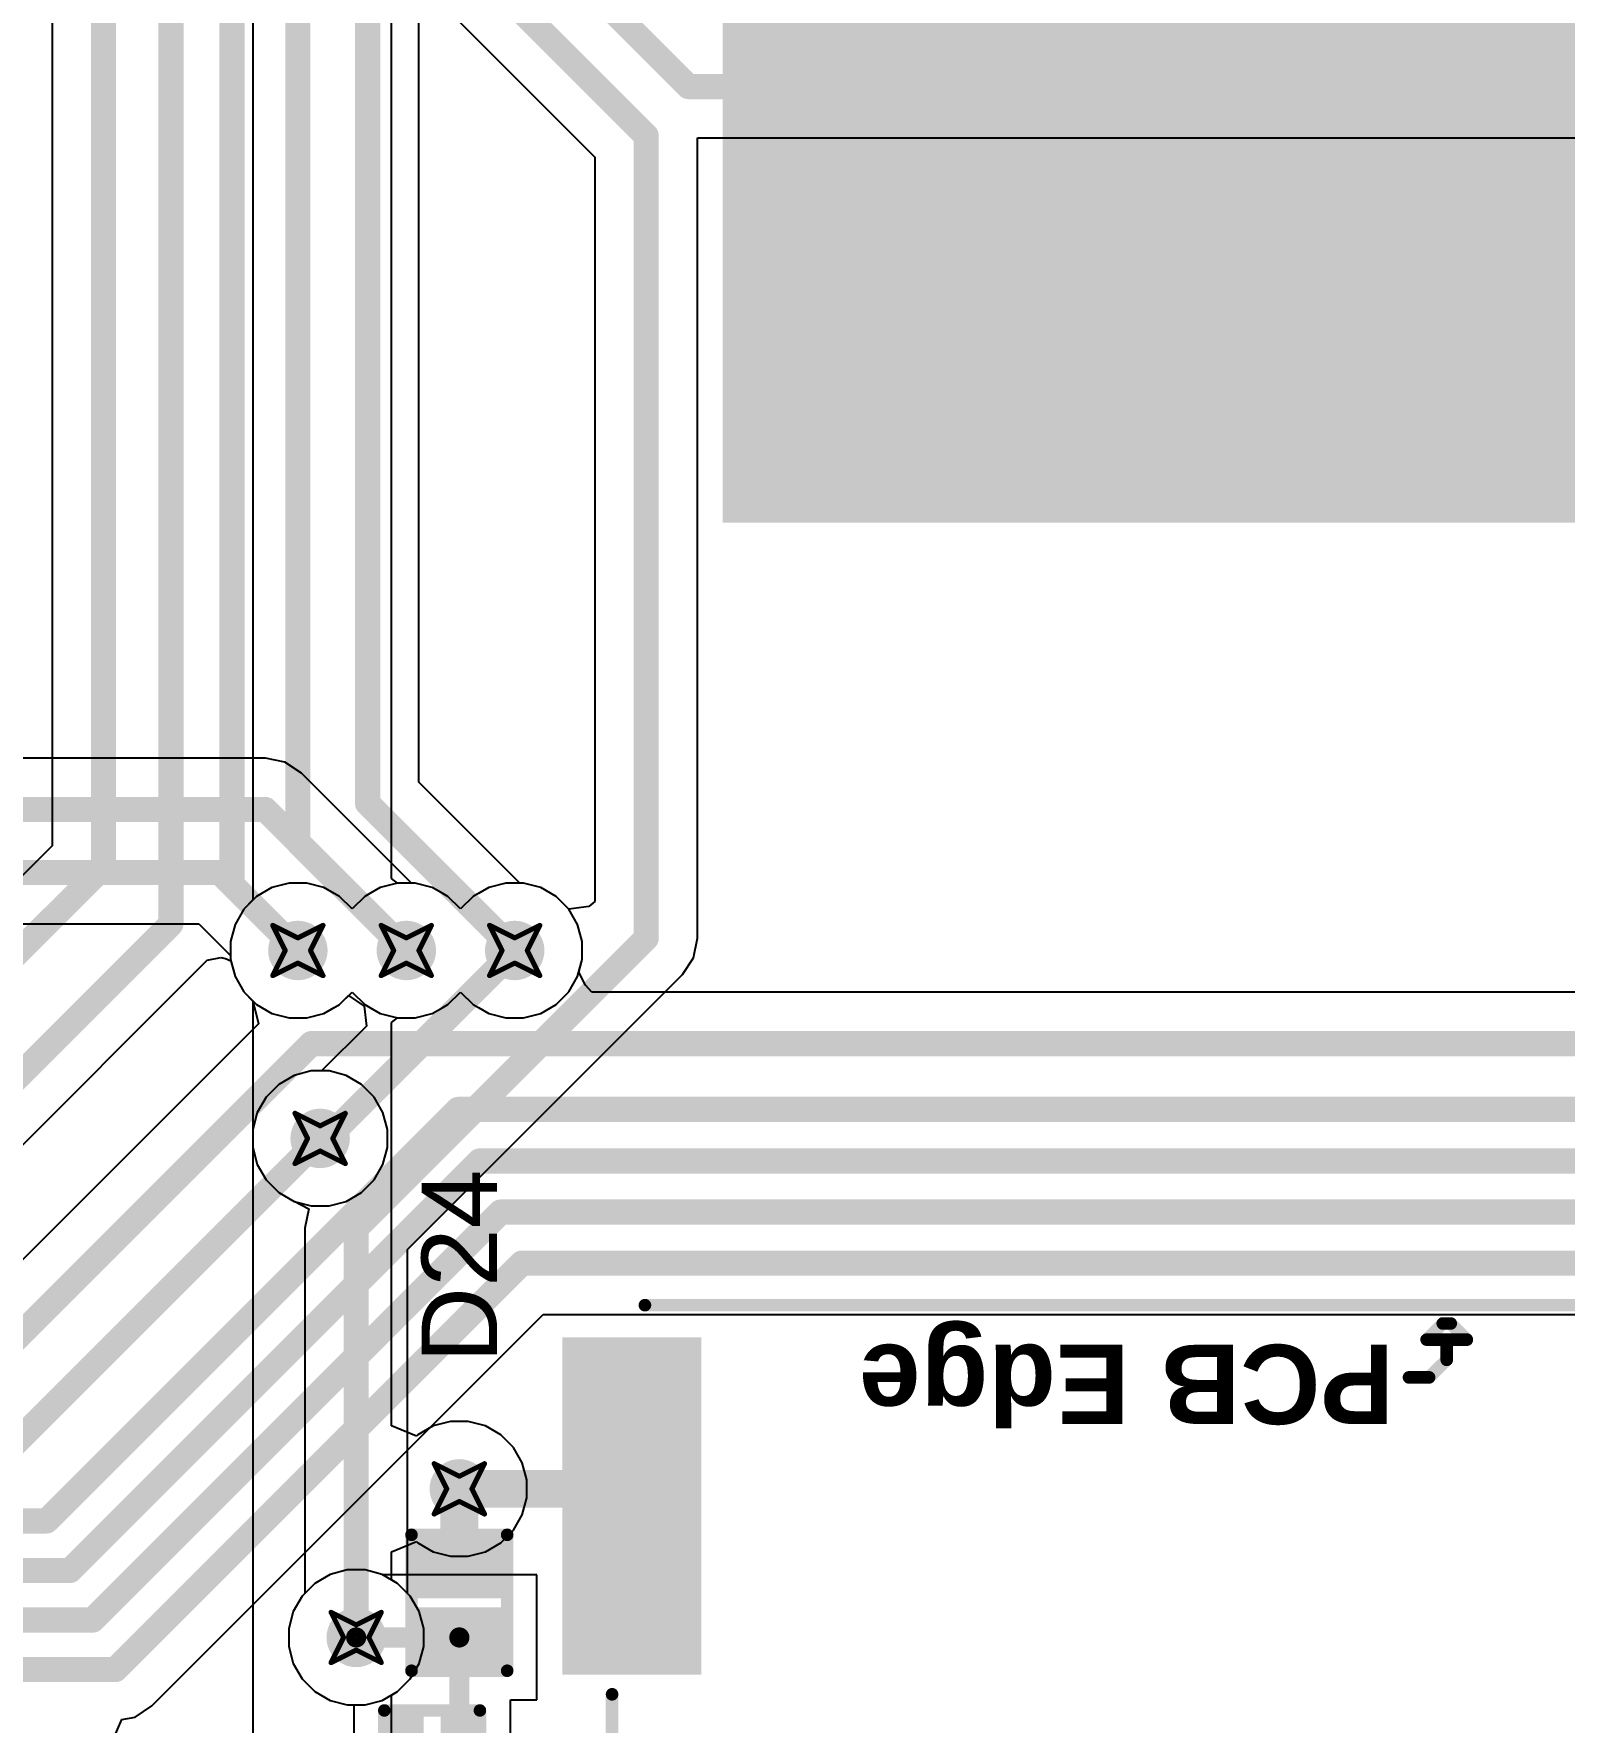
# Model space of a CAD drawing. Header units: inches. Extents: x -36 to 349, y -11 to 240.
# Drawn here: x 122.46 to 137.91, y 64.35 to 81.39 of the extents above; entities that cross this region are included whole.
import ezdxf

# ---------------------------------------------------------------- set-up
doc = ezdxf.new("R2010")
doc.units = ezdxf.units.IN
for name, color, linetype in [('Bottom Layer', 5, 'Continuous'), ('Drill Drawing', 1, 'Continuous'), ('Layer 1', 16, 'Continuous'), ('Layer 2', 76, 'Continuous'), ('Mechanical 13', 56, 'Continuous'), ('Top Layer', 1, 'Continuous'), ('Top Overlay', 2, 'Continuous'), ('Top Paste', 8, 'Continuous'), ('Top Solder', 216, 'Continuous'), ('Via Holes', 16, 'Continuous')]:
    doc.layers.add(name, color=color, linetype=linetype)
doc.styles.add('Arial', font='', dxfattribs={"height": 0.2})
doc.styles.add('Arial_Bold', font='', dxfattribs={"height": 0.2})
doc.styles.get('Arial').set_extended_font_data('Arial')
doc.styles.get('Arial_Bold').set_extended_font_data('Arial', bold=True)

# ---------------------------------------------------------------- blocks, each defined once
blk = doc.blocks.new('SOD_882_B__D___________52')
at = {"layer": 'Top Layer'}
for points in [[(-0.1, -0.4), (-0.6, -0.4), (-0.6, 0.4), (-0.1, 0.4)], [(0.6, -0.4), (0.1, -0.4), (0.1, 0.4), (0.6, 0.4)]]:
    blk.add_hatch(color=1, dxfattribs=at).paths.add_polyline_path(points)
at = {"layer": 'Top Paste'}
for points in [[(-0.1, -0.4), (-0.6, -0.4), (-0.6, 0.4), (-0.1, 0.4)], [(0.6, -0.4), (0.1, -0.4), (0.1, 0.4), (0.6, 0.4)]]:
    blk.add_hatch(color=8, dxfattribs=at).paths.add_polyline_path(points)
at = {"layer": 'Top Solder'}
for points in [[(-0.045, -0.455), (-0.655, -0.455), (-0.655, 0.455), (-0.045, 0.455)], [(0.655, -0.455), (0.045, -0.455), (0.045, 0.455), (0.655, 0.455)]]:
    blk.add_hatch(color=216, dxfattribs=at).paths.add_polyline_path(points)
at = {"layer": 'Top Overlay'}
for points in [[(0.686, 0.483, 0.127, 0.127, 0), (-0.686, 0.483, 0.127, 0.127, 0)], [(-0.686, -0.483, 0.127, 0.127, 0), (-0.686, 0.483, 0.127, 0.127, 0)], [(0.686, -0.483, 0.127, 0.127, 0), (0.686, 0.483, 0.127, 0.127, 0)], [(0.686, -0.483, 0.127, 0.127, 0), (-0.686, -0.483, 0.127, 0.127, 0)]]:
    blk.add_lwpolyline(points, format="xyseb", dxfattribs=at)
for points in [[(-0.718, 0.483, 0.0635, 0.0635, 1), (-0.654, 0.483, 0.0635, 0.0635, 1)], [(-0.718, 0.483, 0.0635, 0.0635, 1), (-0.654, 0.483, 0.0635, 0.0635, 1)], [(0.654, 0.483, 0.0635, 0.0635, 1), (0.718, 0.483, 0.0635, 0.0635, 1)], [(0.654, 0.483, 0.0635, 0.0635, 1), (0.718, 0.483, 0.0635, 0.0635, 1)], [(-0.718, -0.483, 0.0635, 0.0635, 1), (-0.654, -0.483, 0.0635, 0.0635, 1)], [(-0.718, -0.483, 0.0635, 0.0635, 1), (-0.654, -0.483, 0.0635, 0.0635, 1)], [(0.654, -0.483, 0.0635, 0.0635, 1), (0.718, -0.483, 0.0635, 0.0635, 1)], [(0.654, -0.483, 0.0635, 0.0635, 1), (0.718, -0.483, 0.0635, 0.0635, 1)]]:
    blk.add_lwpolyline(points, format="xyseb", close=True, dxfattribs=at)
blk = doc.blocks.new('R___0201_222')
at = {"layer": 'Top Layer'}
for points in [[(-0.41, 0.185), (-0.14, 0.185), (-0.14, -0.185), (-0.41, -0.185)], [(0.14, 0.185), (0.41, 0.185), (0.41, -0.185), (0.14, -0.185)]]:
    blk.add_hatch(color=1, dxfattribs=at).paths.add_polyline_path(points)
at = {"layer": 'Top Paste'}
for points in [[(-0.41, 0.185), (-0.14, 0.185), (-0.14, -0.185), (-0.41, -0.185)], [(0.14, 0.185), (0.41, 0.185), (0.41, -0.185), (0.14, -0.185)]]:
    blk.add_hatch(color=8, dxfattribs=at).paths.add_polyline_path(points)
at = {"layer": 'Top Solder'}
for points in [[(-0.465, 0.24), (-0.085, 0.24), (-0.085, -0.24), (-0.465, -0.24)], [(0.085, 0.24), (0.465, 0.24), (0.465, -0.24), (0.085, -0.24)]]:
    blk.add_hatch(color=216, dxfattribs=at).paths.add_polyline_path(points)
at = {"layer": 'Top Overlay'}
for points in [[(0.483, 0.254, 0.127, 0.127, 0), (-0.483, 0.254, 0.127, 0.127, 0)], [(-0.483, 0.254, 0.127, 0.127, 0), (-0.483, -0.254, 0.127, 0.127, 0)], [(0.483, 0.254, 0.127, 0.127, 0), (0.483, -0.254, 0.127, 0.127, 0)], [(0.483, -0.254, 0.127, 0.127, 0), (-0.483, -0.254, 0.127, 0.127, 0)]]:
    blk.add_lwpolyline(points, format="xyseb", dxfattribs=at)
for points in [[(-0.514, 0.254, 0.0635, 0.0635, 1), (-0.451, 0.254, 0.0635, 0.0635, 1)], [(-0.514, 0.254, 0.0635, 0.0635, 1), (-0.451, 0.254, 0.0635, 0.0635, 1)], [(0.451, 0.254, 0.0635, 0.0635, 1), (0.514, 0.254, 0.0635, 0.0635, 1)], [(0.451, 0.254, 0.0635, 0.0635, 1), (0.514, 0.254, 0.0635, 0.0635, 1)], [(-0.514, -0.254, 0.0635, 0.0635, 1), (-0.451, -0.254, 0.0635, 0.0635, 1)], [(-0.514, -0.254, 0.0635, 0.0635, 1), (-0.451, -0.254, 0.0635, 0.0635, 1)], [(0.451, -0.254, 0.0635, 0.0635, 1), (0.514, -0.254, 0.0635, 0.0635, 1)], [(0.451, -0.254, 0.0635, 0.0635, 1), (0.514, -0.254, 0.0635, 0.0635, 1)]]:
    blk.add_lwpolyline(points, format="xyseb", close=True, dxfattribs=at)
blk = doc.blocks.new('DM3BT_DSF_PEJS_332')
at = {"layer": 'Top Layer'}
blk.add_hatch(color=1, dxfattribs=at).paths.add_polyline_path([(6.05, -4.95), (7.25, -4.95), (7.25, -8.15), (6.05, -8.15)])
at = {"layer": 'Top Paste'}
blk.add_hatch(color=8, dxfattribs=at).paths.add_polyline_path([(6.05, -4.95), (7.25, -4.95), (7.25, -8.15), (6.05, -8.15)])
at = {"layer": 'Top Solder'}
blk.add_hatch(color=216, dxfattribs=at).paths.add_polyline_path([(5.948, -4.848), (7.352, -4.848), (7.352, -8.252), (5.948, -8.252)])
at = {"layer": 'Mechanical 13'}
for points in [[(-1.397, -7.849, 0.127, 0.127, 0), (-1.575, -8.026, 0.127, 0.127, 0)], [(-1.194, -7.849, 0.127, 0.127, 0), (-1.397, -7.849, 0.127, 0.127, 0)], [(-1.575, -8.026, 0.127, 0.127, 0), (-1.575, -8.23, 0.127, 0.127, 0)], [(-1.615, -8.393, 0.127, 0.127, 0), (-1.778, -8.23, 0.127, 0.127, 0)], [(-1.575, -8.23, 0.127, 0.127, 0), (-1.778, -8.23, 0.127, 0.127, 0)], [(-1.372, -8.23, 0.127, 0.127, 0), (-1.575, -8.23, 0.127, 0.127, 0)], [(-1.372, -8.23, 0.127, 0.127, 0), (-1.535, -8.393, 0.127, 0.127, 0)], [(-1.535, -8.393, 0.127, 0.127, 0), (-1.615, -8.393, 0.127, 0.127, 0)]]:
    blk.add_lwpolyline(points, format="xyseb", dxfattribs=at)
for points in [[(-1.429, -7.849, 0.0635, 0.0635, 1), (-1.365, -7.849, 0.0635, 0.0635, 1)], [(-1.429, -7.849, 0.0635, 0.0635, 1), (-1.365, -7.849, 0.0635, 0.0635, 1)], [(-1.226, -7.849, 0.0635, 0.0635, 1), (-1.162, -7.849, 0.0635, 0.0635, 1)], [(-1.607, -8.026, 0.0635, 0.0635, 1), (-1.543, -8.026, 0.0635, 0.0635, 1)], [(-1.607, -8.026, 0.0635, 0.0635, 1), (-1.543, -8.026, 0.0635, 0.0635, 1)], [(-1.81, -8.23, 0.0635, 0.0635, 1), (-1.746, -8.23, 0.0635, 0.0635, 1)], [(-1.81, -8.23, 0.0635, 0.0635, 1), (-1.746, -8.23, 0.0635, 0.0635, 1)], [(-1.607, -8.23, 0.0635, 0.0635, 1), (-1.543, -8.23, 0.0635, 0.0635, 1)], [(-1.607, -8.23, 0.0635, 0.0635, 1), (-1.543, -8.23, 0.0635, 0.0635, 1)], [(-1.607, -8.23, 0.0635, 0.0635, 1), (-1.543, -8.23, 0.0635, 0.0635, 1)], [(-1.403, -8.23, 0.0635, 0.0635, 1), (-1.34, -8.23, 0.0635, 0.0635, 1)], [(-1.403, -8.23, 0.0635, 0.0635, 1), (-1.34, -8.23, 0.0635, 0.0635, 1)], [(-1.647, -8.393, 0.0635, 0.0635, 1), (-1.583, -8.393, 0.0635, 0.0635, 1)], [(-1.647, -8.393, 0.0635, 0.0635, 1), (-1.583, -8.393, 0.0635, 0.0635, 1)], [(-1.567, -8.393, 0.0635, 0.0635, 1), (-1.503, -8.393, 0.0635, 0.0635, 1)], [(-1.567, -8.393, 0.0635, 0.0635, 1), (-1.503, -8.393, 0.0635, 0.0635, 1)]]:
    blk.add_lwpolyline(points, format="xyseb", close=True, dxfattribs=at)
at = {"layer": 'Top Overlay'}
for points in [[(6.85, -3.7, 0.127, 0.127, 0), (6.85, -4.65, 0.127, 0.127, 0)], [(6.519, -8.578, 0.127, 0.127, 0), (-5.481, -8.578, 0.127, 0.127, 0)]]:
    blk.add_lwpolyline(points, format="xyseb", dxfattribs=at)
for points in [[(6.818, -4.65, 0.0635, 0.0635, 1), (6.882, -4.65, 0.0635, 0.0635, 1)], [(6.487, -8.578, 0.0635, 0.0635, 1), (6.551, -8.578, 0.0635, 0.0635, 1)]]:
    blk.add_lwpolyline(points, format="xyseb", close=True, dxfattribs=at)
at = {"layer": 'Mechanical 13', "style": 'Arial_Bold'}
blk.add_text('PCB Edge', height=0.8, dxfattribs=at).set_placement((-1.045, -8.178))

msp = doc.modelspace()

# ---------------------------------------------------------------- hatches: boundary and pattern name
at = {"layer": 'Bottom Layer'}
h = msp.add_hatch(color=5, dxfattribs=at)
edge = h.paths.add_edge_path()
edge.add_arc((125.125, 72.136), 0.3, 0, 360)
h = msp.add_hatch(color=5, dxfattribs=at)
edge = h.paths.add_edge_path()
edge.add_arc((126.22, 72.136), 0.3, 0, 360)
h = msp.add_hatch(color=5, dxfattribs=at)
edge = h.paths.add_edge_path()
edge.add_arc((127.314, 72.136), 0.3, 0, 360)
h = msp.add_hatch(color=5, dxfattribs=at)
edge = h.paths.add_edge_path()
edge.add_arc((125.35, 70.239), 0.3, 0, 360)
h = msp.add_hatch(color=5, dxfattribs=at)
edge = h.paths.add_edge_path()
edge.add_arc((126.755, 66.702), 0.3, 0, 360)
h = msp.add_hatch(color=5, dxfattribs=at)
edge = h.paths.add_edge_path()
edge.add_arc((125.714, 65.202), 0.3, 0, 360)
at = {"layer": 'Layer 1'}
for points in [[(129.413, 76.454), (144.425, 76.454), (144.425, 91.013), (129.413, 91.013)], [(137.662, 80.95), (137.662, 90.983), (135.79, 90.983), (135.79, 80.95)]]:
    msp.add_hatch(color=16, dxfattribs=at).paths.add_polyline_path(points)
h = msp.add_hatch(color=16, dxfattribs=at)
edge = h.paths.add_edge_path()
edge.add_arc((125.125, 72.136), 0.3, 0, 360)
h = msp.add_hatch(color=16, dxfattribs=at)
edge = h.paths.add_edge_path()
edge.add_arc((126.22, 72.136), 0.3, 0, 360)
h = msp.add_hatch(color=16, dxfattribs=at)
edge = h.paths.add_edge_path()
edge.add_arc((127.314, 72.136), 0.3, 0, 360)
h = msp.add_hatch(color=16, dxfattribs=at)
edge = h.paths.add_edge_path()
edge.add_arc((125.35, 70.239), 0.3, 0, 360)
h = msp.add_hatch(color=16, dxfattribs=at)
edge = h.paths.add_edge_path()
edge.add_arc((126.755, 66.702), 0.3, 0, 360)
h = msp.add_hatch(color=16, dxfattribs=at)
edge = h.paths.add_edge_path()
edge.add_arc((125.714, 65.202), 0.3, 0, 360)
at = {"layer": 'Layer 2'}
h = msp.add_hatch(color=76, dxfattribs=at)
edge = h.paths.add_edge_path()
edge.add_arc((125.125, 72.136), 0.3, 0, 360)
h = msp.add_hatch(color=76, dxfattribs=at)
edge = h.paths.add_edge_path()
edge.add_arc((126.22, 72.136), 0.3, 0, 360)
h = msp.add_hatch(color=76, dxfattribs=at)
edge = h.paths.add_edge_path()
edge.add_arc((127.314, 72.136), 0.3, 0, 360)
h = msp.add_hatch(color=76, dxfattribs=at)
edge = h.paths.add_edge_path()
edge.add_arc((125.35, 70.239), 0.3, 0, 360)
h = msp.add_hatch(color=76, dxfattribs=at)
edge = h.paths.add_edge_path()
edge.add_arc((126.755, 66.702), 0.3, 0, 360)
h = msp.add_hatch(color=76, dxfattribs=at)
edge = h.paths.add_edge_path()
edge.add_arc((125.714, 65.202), 0.3, 0, 360)
at = {"layer": 'Top Layer'}
h = msp.add_hatch(color=1, dxfattribs=at)
edge = h.paths.add_edge_path()
edge.add_arc((125.125, 72.136), 0.3, 0, 360)
h = msp.add_hatch(color=1, dxfattribs=at)
edge = h.paths.add_edge_path()
edge.add_arc((126.22, 72.136), 0.3, 0, 360)
h = msp.add_hatch(color=1, dxfattribs=at)
edge = h.paths.add_edge_path()
edge.add_arc((127.314, 72.136), 0.3, 0, 360)
h = msp.add_hatch(color=1, dxfattribs=at)
edge = h.paths.add_edge_path()
edge.add_arc((125.35, 70.239), 0.3, 0, 360)
h = msp.add_hatch(color=1, dxfattribs=at)
edge = h.paths.add_edge_path()
edge.add_arc((126.755, 66.702), 0.3, 0, 360)
h = msp.add_hatch(color=1, dxfattribs=at)
edge = h.paths.add_edge_path()
edge.add_arc((125.714, 65.202), 0.3, 0, 360)
at = {"layer": 'Via Holes'}
h = msp.add_hatch(color=7, dxfattribs=at)
edge = h.paths.add_edge_path()
edge.add_arc((125.125, 72.136), 0.15, 0, 360)
h = msp.add_hatch(color=7, dxfattribs=at)
edge = h.paths.add_edge_path()
edge.add_arc((126.22, 72.136), 0.15, 0, 360)
h = msp.add_hatch(color=7, dxfattribs=at)
edge = h.paths.add_edge_path()
edge.add_arc((127.314, 72.136), 0.15, 0, 360)
h = msp.add_hatch(color=7, dxfattribs=at)
edge = h.paths.add_edge_path()
edge.add_arc((125.35, 70.239), 0.15, 0, 360)
h = msp.add_hatch(color=7, dxfattribs=at)
edge = h.paths.add_edge_path()
edge.add_arc((126.755, 66.702), 0.15, 0, 360)
h = msp.add_hatch(color=7, dxfattribs=at)
edge = h.paths.add_edge_path()
edge.add_arc((125.714, 65.202), 0.15, 0, 360)

# ---------------------------------------------------------------- linework, layer by layer
at = {"layer": 'Bottom Layer'}
for p, q in [((126.471, 81.797), (128.123, 80.145)), ((129.159, 72.259), (129.159, 80.338)), ((129.159, 80.338), (147.764, 80.338)), ((128.123, 80.145), (128.123, 72.632)), ((124.797, 74.077), (117.153, 74.077)), ((124.995, 74.038), (124.797, 74.077)), ((125.163, 73.925), (124.995, 74.038)), ((126.271, 72.817), (125.163, 73.925)), ((126.309, 72.817), (126.271, 72.817)), ((126.482, 72.771), (126.309, 72.817)), ((127.224, 72.817), (127.051, 72.771)), ((127.403, 72.817), (127.224, 72.817)), ((127.577, 72.771), (127.403, 72.817)), ((126.638, 72.681), (126.482, 72.771)), ((126.767, 72.556), (126.638, 72.681)), ((126.896, 72.681), (126.767, 72.556)), ((127.051, 72.771), (126.896, 72.681)), ((127.732, 72.681), (127.577, 72.771)), ((127.859, 72.554), (127.732, 72.681)), ((128.123, 72.632), (128.061, 72.58)), ((128.061, 72.58), (127.859, 72.554)), ((117.635, 72.405), (124.124, 72.405)), ((124.124, 72.405), (124.444, 72.085)), ((129.119, 72.061), (129.159, 72.259)), ((124.444, 72.085), (124.444, 72.046)), ((124.444, 72.046), (124.491, 71.873)), ((129.007, 71.893), (129.119, 72.061)), ((124.491, 71.873), (124.581, 71.718)), ((126.232, 69.117), (129.007, 71.893)), ((124.581, 71.718), (124.707, 71.591)), ((124.707, 71.591), (124.863, 71.501)), ((125.388, 71.501), (125.544, 71.591)), ((125.544, 71.591), (125.637, 71.681)), ((125.637, 71.681), (125.795, 71.575)), ((124.863, 71.501), (125.036, 71.455)), ((125.036, 71.455), (125.215, 71.455)), ((125.215, 71.455), (125.388, 71.501)), ((125.795, 71.575), (125.818, 71.372)), ((125.818, 71.372), (125.365, 70.92)), ((125.26, 70.92), (125.087, 70.874)), ((125.365, 70.92), (125.26, 70.92)), ((124.932, 70.784), (124.805, 70.657)), ((125.087, 70.874), (124.932, 70.784)), ((124.805, 70.657), (124.715, 70.502)), ((124.715, 70.502), (124.669, 70.329)), ((124.669, 70.329), (124.669, 70.149)), ((124.669, 70.149), (124.715, 69.976)), ((124.715, 69.976), (124.805, 69.821)), ((124.805, 69.821), (124.932, 69.694)), ((124.932, 69.694), (125.087, 69.604)), ((125.087, 69.604), (125.094, 69.603)), ((125.094, 69.603), (125.235, 69.53)), ((125.235, 69.53), (125.196, 69.332)), ((125.196, 69.332), (125.196, 65.647)), ((126.232, 65.647), (126.232, 69.117)), ((125.169, 65.62), (125.079, 65.465)), ((125.196, 65.647), (125.169, 65.62)), ((126.259, 65.62), (126.232, 65.647)), ((126.348, 65.465), (126.259, 65.62)), ((125.079, 65.465), (125.033, 65.291)), ((126.395, 65.291), (126.348, 65.465)), ((125.033, 65.291), (125.033, 65.112)), ((126.395, 65.112), (126.395, 65.291)), ((125.033, 65.112), (125.079, 64.939)), ((126.348, 64.939), (126.395, 65.112)), ((125.079, 64.939), (125.169, 64.784)), ((126.259, 64.784), (126.348, 64.939)), ((125.169, 64.784), (125.295, 64.657)), ((126.132, 64.657), (126.259, 64.784)), ((125.295, 64.657), (125.451, 64.567)), ((125.976, 64.567), (126.132, 64.657)), ((125.451, 64.567), (125.624, 64.521)), ((125.624, 64.521), (125.803, 64.521)), ((125.803, 64.521), (125.976, 64.567))]:
    msp.add_line(p, q, dxfattribs=at)
for points in [[(126.914, 83.009, 0.254, 0.254, 0), (129.067, 80.856, 0.254, 0.254, 0)], [(126.685, 82.315, 0.254, 0.254, 0), (128.641, 80.36, 0.254, 0.254, 0)], [(129.067, 80.856, 0.254, 0.254, 0), (147.979, 80.856, 0.254, 0.254, 0)], [(128.641, 72.259, 0.254, 0.254, 0), (128.641, 80.36, 0.254, 0.254, 0)], [(117.153, 73.559, 0.254, 0.254, 0), (124.797, 73.559, 0.254, 0.254, 0)], [(124.797, 73.559, 0.254, 0.254, 0), (126.22, 72.136, 0.254, 0.254, 0)], [(117.421, 72.923, 0.254, 0.254, 0), (124.338, 72.923, 0.254, 0.254, 0)], [(124.338, 72.923, 0.254, 0.254, 0), (125.125, 72.136, 0.254, 0.254, 0)], [(125.417, 70.239, 0.254, 0.254, 0), (127.314, 72.136, 0.254, 0.254, 0)], [(125.714, 69.332, 0.254, 0.254, 0), (128.641, 72.259, 0.254, 0.254, 0)], [(125.35, 70.239, 0.254, 0.254, 0), (125.417, 70.239, 0.254, 0.254, 0)], [(125.714, 65.202, 0.254, 0.254, 0), (125.714, 69.332, 0.254, 0.254, 0)]]:
    msp.add_lwpolyline(points, format="xyseb", dxfattribs=at)
for points in [[(129.004, 80.856, 0.127, 0.127, 1), (129.131, 80.856, 0.127, 0.127, 1)], [(129.004, 80.856, 0.127, 0.127, 1), (129.131, 80.856, 0.127, 0.127, 1)], [(128.577, 80.36, 0.127, 0.127, 1), (128.704, 80.36, 0.127, 0.127, 1)], [(128.577, 80.36, 0.127, 0.127, 1), (128.704, 80.36, 0.127, 0.127, 1)], [(124.733, 73.559, 0.127, 0.127, 1), (124.86, 73.559, 0.127, 0.127, 1)], [(124.733, 73.559, 0.127, 0.127, 1), (124.86, 73.559, 0.127, 0.127, 1)], [(124.275, 72.923, 0.127, 0.127, 1), (124.402, 72.923, 0.127, 0.127, 1)], [(124.275, 72.923, 0.127, 0.127, 1), (124.402, 72.923, 0.127, 0.127, 1)], [(125.062, 72.136, 0.127, 0.127, 1), (125.189, 72.136, 0.127, 0.127, 1)], [(126.156, 72.136, 0.127, 0.127, 1), (126.283, 72.136, 0.127, 0.127, 1)], [(127.25, 72.136, 0.127, 0.127, 1), (127.377, 72.136, 0.127, 0.127, 1)], [(128.577, 72.259, 0.127, 0.127, 1), (128.704, 72.259, 0.127, 0.127, 1)], [(128.577, 72.259, 0.127, 0.127, 1), (128.704, 72.259, 0.127, 0.127, 1)], [(125.286, 70.239, 0.127, 0.127, 1), (125.413, 70.239, 0.127, 0.127, 1)], [(125.353, 70.239, 0.127, 0.127, 1), (125.48, 70.239, 0.127, 0.127, 1)], [(125.353, 70.239, 0.127, 0.127, 1), (125.48, 70.239, 0.127, 0.127, 1)], [(125.65, 69.332, 0.127, 0.127, 1), (125.777, 69.332, 0.127, 0.127, 1)], [(125.65, 69.332, 0.127, 0.127, 1), (125.777, 69.332, 0.127, 0.127, 1)], [(125.65, 65.202, 0.127, 0.127, 1), (125.777, 65.202, 0.127, 0.127, 1)]]:
    msp.add_lwpolyline(points, format="xyseb", close=True, dxfattribs=at)
at = {"layer": 'Drill Drawing'}
for points in [[(124.871, 72.39, 0.0508, 0.0508, 0), (125.125, 72.263, 0.0508, 0.0508, 0)], [(124.871, 72.39, 0.0508, 0.0508, 0), (124.998, 72.136, 0.0508, 0.0508, 0)], [(125.125, 72.263, 0.0508, 0.0508, 0), (125.379, 72.39, 0.0508, 0.0508, 0)], [(125.252, 72.136, 0.0508, 0.0508, 0), (125.379, 72.39, 0.0508, 0.0508, 0)], [(125.966, 72.39, 0.0508, 0.0508, 0), (126.22, 72.263, 0.0508, 0.0508, 0)], [(125.966, 72.39, 0.0508, 0.0508, 0), (126.093, 72.136, 0.0508, 0.0508, 0)], [(126.22, 72.263, 0.0508, 0.0508, 0), (126.474, 72.39, 0.0508, 0.0508, 0)], [(126.347, 72.136, 0.0508, 0.0508, 0), (126.474, 72.39, 0.0508, 0.0508, 0)], [(127.06, 72.39, 0.0508, 0.0508, 0), (127.314, 72.263, 0.0508, 0.0508, 0)], [(127.06, 72.39, 0.0508, 0.0508, 0), (127.187, 72.136, 0.0508, 0.0508, 0)], [(127.314, 72.263, 0.0508, 0.0508, 0), (127.568, 72.39, 0.0508, 0.0508, 0)], [(127.441, 72.136, 0.0508, 0.0508, 0), (127.568, 72.39, 0.0508, 0.0508, 0)], [(124.871, 71.882, 0.0508, 0.0508, 0), (124.998, 72.136, 0.0508, 0.0508, 0)], [(125.252, 72.136, 0.0508, 0.0508, 0), (125.379, 71.882, 0.0508, 0.0508, 0)], [(125.966, 71.882, 0.0508, 0.0508, 0), (126.093, 72.136, 0.0508, 0.0508, 0)], [(126.347, 72.136, 0.0508, 0.0508, 0), (126.474, 71.882, 0.0508, 0.0508, 0)], [(127.06, 71.882, 0.0508, 0.0508, 0), (127.187, 72.136, 0.0508, 0.0508, 0)], [(127.441, 72.136, 0.0508, 0.0508, 0), (127.568, 71.882, 0.0508, 0.0508, 0)], [(124.871, 71.882, 0.0508, 0.0508, 0), (125.125, 72.009, 0.0508, 0.0508, 0)], [(125.125, 72.009, 0.0508, 0.0508, 0), (125.379, 71.882, 0.0508, 0.0508, 0)], [(125.966, 71.882, 0.0508, 0.0508, 0), (126.22, 72.009, 0.0508, 0.0508, 0)], [(126.22, 72.009, 0.0508, 0.0508, 0), (126.474, 71.882, 0.0508, 0.0508, 0)], [(127.06, 71.882, 0.0508, 0.0508, 0), (127.314, 72.009, 0.0508, 0.0508, 0)], [(127.314, 72.009, 0.0508, 0.0508, 0), (127.568, 71.882, 0.0508, 0.0508, 0)], [(125.096, 70.493, 0.0508, 0.0508, 0), (125.35, 70.366, 0.0508, 0.0508, 0)], [(125.096, 70.493, 0.0508, 0.0508, 0), (125.223, 70.239, 0.0508, 0.0508, 0)], [(125.35, 70.366, 0.0508, 0.0508, 0), (125.604, 70.493, 0.0508, 0.0508, 0)], [(125.477, 70.239, 0.0508, 0.0508, 0), (125.604, 70.493, 0.0508, 0.0508, 0)], [(125.096, 69.985, 0.0508, 0.0508, 0), (125.223, 70.239, 0.0508, 0.0508, 0)], [(125.477, 70.239, 0.0508, 0.0508, 0), (125.604, 69.985, 0.0508, 0.0508, 0)], [(125.096, 69.985, 0.0508, 0.0508, 0), (125.35, 70.112, 0.0508, 0.0508, 0)], [(125.35, 70.112, 0.0508, 0.0508, 0), (125.604, 69.985, 0.0508, 0.0508, 0)], [(126.501, 66.956, 0.0508, 0.0508, 0), (126.755, 66.829, 0.0508, 0.0508, 0)], [(126.501, 66.956, 0.0508, 0.0508, 0), (126.628, 66.702, 0.0508, 0.0508, 0)], [(126.755, 66.829, 0.0508, 0.0508, 0), (127.009, 66.956, 0.0508, 0.0508, 0)], [(126.882, 66.702, 0.0508, 0.0508, 0), (127.009, 66.956, 0.0508, 0.0508, 0)], [(126.501, 66.448, 0.0508, 0.0508, 0), (126.628, 66.702, 0.0508, 0.0508, 0)], [(126.882, 66.702, 0.0508, 0.0508, 0), (127.009, 66.448, 0.0508, 0.0508, 0)], [(126.501, 66.448, 0.0508, 0.0508, 0), (126.755, 66.575, 0.0508, 0.0508, 0)], [(126.755, 66.575, 0.0508, 0.0508, 0), (127.009, 66.448, 0.0508, 0.0508, 0)], [(125.46, 65.456, 0.0508, 0.0508, 0), (125.714, 65.329, 0.0508, 0.0508, 0)], [(125.46, 65.456, 0.0508, 0.0508, 0), (125.587, 65.202, 0.0508, 0.0508, 0)], [(125.714, 65.329, 0.0508, 0.0508, 0), (125.968, 65.456, 0.0508, 0.0508, 0)], [(125.841, 65.202, 0.0508, 0.0508, 0), (125.968, 65.456, 0.0508, 0.0508, 0)], [(125.46, 64.948, 0.0508, 0.0508, 0), (125.587, 65.202, 0.0508, 0.0508, 0)], [(125.841, 65.202, 0.0508, 0.0508, 0), (125.968, 64.948, 0.0508, 0.0508, 0)], [(125.46, 64.948, 0.0508, 0.0508, 0), (125.714, 65.075, 0.0508, 0.0508, 0)], [(125.714, 65.075, 0.0508, 0.0508, 0), (125.968, 64.948, 0.0508, 0.0508, 0)]]:
    msp.add_lwpolyline(points, format="xyseb", dxfattribs=at)
for points in [[(124.859, 72.39, 0.0254, 0.0254, 1), (124.884, 72.39, 0.0254, 0.0254, 1)], [(124.859, 72.39, 0.0254, 0.0254, 1), (124.884, 72.39, 0.0254, 0.0254, 1)], [(125.113, 72.263, 0.0254, 0.0254, 1), (125.138, 72.263, 0.0254, 0.0254, 1)], [(125.113, 72.263, 0.0254, 0.0254, 1), (125.138, 72.263, 0.0254, 0.0254, 1)], [(125.367, 72.39, 0.0254, 0.0254, 1), (125.392, 72.39, 0.0254, 0.0254, 1)], [(125.367, 72.39, 0.0254, 0.0254, 1), (125.392, 72.39, 0.0254, 0.0254, 1)], [(125.953, 72.39, 0.0254, 0.0254, 1), (125.978, 72.39, 0.0254, 0.0254, 1)], [(125.953, 72.39, 0.0254, 0.0254, 1), (125.978, 72.39, 0.0254, 0.0254, 1)], [(126.207, 72.263, 0.0254, 0.0254, 1), (126.232, 72.263, 0.0254, 0.0254, 1)], [(126.207, 72.263, 0.0254, 0.0254, 1), (126.232, 72.263, 0.0254, 0.0254, 1)], [(126.461, 72.39, 0.0254, 0.0254, 1), (126.486, 72.39, 0.0254, 0.0254, 1)], [(126.461, 72.39, 0.0254, 0.0254, 1), (126.486, 72.39, 0.0254, 0.0254, 1)], [(127.047, 72.39, 0.0254, 0.0254, 1), (127.072, 72.39, 0.0254, 0.0254, 1)], [(127.047, 72.39, 0.0254, 0.0254, 1), (127.072, 72.39, 0.0254, 0.0254, 1)], [(127.301, 72.263, 0.0254, 0.0254, 1), (127.326, 72.263, 0.0254, 0.0254, 1)], [(127.301, 72.263, 0.0254, 0.0254, 1), (127.326, 72.263, 0.0254, 0.0254, 1)], [(127.555, 72.39, 0.0254, 0.0254, 1), (127.58, 72.39, 0.0254, 0.0254, 1)], [(127.555, 72.39, 0.0254, 0.0254, 1), (127.58, 72.39, 0.0254, 0.0254, 1)], [(124.986, 72.136, 0.0254, 0.0254, 1), (125.011, 72.136, 0.0254, 0.0254, 1)], [(124.986, 72.136, 0.0254, 0.0254, 1), (125.011, 72.136, 0.0254, 0.0254, 1)], [(125.24, 72.136, 0.0254, 0.0254, 1), (125.265, 72.136, 0.0254, 0.0254, 1)], [(125.24, 72.136, 0.0254, 0.0254, 1), (125.265, 72.136, 0.0254, 0.0254, 1)], [(126.08, 72.136, 0.0254, 0.0254, 1), (126.105, 72.136, 0.0254, 0.0254, 1)], [(126.08, 72.136, 0.0254, 0.0254, 1), (126.105, 72.136, 0.0254, 0.0254, 1)], [(126.334, 72.136, 0.0254, 0.0254, 1), (126.359, 72.136, 0.0254, 0.0254, 1)], [(126.334, 72.136, 0.0254, 0.0254, 1), (126.359, 72.136, 0.0254, 0.0254, 1)], [(127.174, 72.136, 0.0254, 0.0254, 1), (127.199, 72.136, 0.0254, 0.0254, 1)], [(127.174, 72.136, 0.0254, 0.0254, 1), (127.199, 72.136, 0.0254, 0.0254, 1)], [(127.428, 72.136, 0.0254, 0.0254, 1), (127.453, 72.136, 0.0254, 0.0254, 1)], [(127.428, 72.136, 0.0254, 0.0254, 1), (127.453, 72.136, 0.0254, 0.0254, 1)], [(125.113, 72.009, 0.0254, 0.0254, 1), (125.138, 72.009, 0.0254, 0.0254, 1)], [(125.113, 72.009, 0.0254, 0.0254, 1), (125.138, 72.009, 0.0254, 0.0254, 1)], [(126.207, 72.009, 0.0254, 0.0254, 1), (126.232, 72.009, 0.0254, 0.0254, 1)], [(126.207, 72.009, 0.0254, 0.0254, 1), (126.232, 72.009, 0.0254, 0.0254, 1)], [(127.301, 72.009, 0.0254, 0.0254, 1), (127.326, 72.009, 0.0254, 0.0254, 1)], [(127.301, 72.009, 0.0254, 0.0254, 1), (127.326, 72.009, 0.0254, 0.0254, 1)], [(124.859, 71.882, 0.0254, 0.0254, 1), (124.884, 71.882, 0.0254, 0.0254, 1)], [(124.859, 71.882, 0.0254, 0.0254, 1), (124.884, 71.882, 0.0254, 0.0254, 1)], [(125.367, 71.882, 0.0254, 0.0254, 1), (125.392, 71.882, 0.0254, 0.0254, 1)], [(125.367, 71.882, 0.0254, 0.0254, 1), (125.392, 71.882, 0.0254, 0.0254, 1)], [(125.953, 71.882, 0.0254, 0.0254, 1), (125.978, 71.882, 0.0254, 0.0254, 1)], [(125.953, 71.882, 0.0254, 0.0254, 1), (125.978, 71.882, 0.0254, 0.0254, 1)], [(126.461, 71.882, 0.0254, 0.0254, 1), (126.486, 71.882, 0.0254, 0.0254, 1)], [(126.461, 71.882, 0.0254, 0.0254, 1), (126.486, 71.882, 0.0254, 0.0254, 1)], [(127.047, 71.882, 0.0254, 0.0254, 1), (127.072, 71.882, 0.0254, 0.0254, 1)], [(127.047, 71.882, 0.0254, 0.0254, 1), (127.072, 71.882, 0.0254, 0.0254, 1)], [(127.555, 71.882, 0.0254, 0.0254, 1), (127.58, 71.882, 0.0254, 0.0254, 1)], [(127.555, 71.882, 0.0254, 0.0254, 1), (127.58, 71.882, 0.0254, 0.0254, 1)], [(125.083, 70.493, 0.0254, 0.0254, 1), (125.109, 70.493, 0.0254, 0.0254, 1)], [(125.083, 70.493, 0.0254, 0.0254, 1), (125.109, 70.493, 0.0254, 0.0254, 1)], [(125.337, 70.366, 0.0254, 0.0254, 1), (125.363, 70.366, 0.0254, 0.0254, 1)], [(125.337, 70.366, 0.0254, 0.0254, 1), (125.363, 70.366, 0.0254, 0.0254, 1)], [(125.591, 70.493, 0.0254, 0.0254, 1), (125.617, 70.493, 0.0254, 0.0254, 1)], [(125.591, 70.493, 0.0254, 0.0254, 1), (125.617, 70.493, 0.0254, 0.0254, 1)], [(125.21, 70.239, 0.0254, 0.0254, 1), (125.236, 70.239, 0.0254, 0.0254, 1)], [(125.21, 70.239, 0.0254, 0.0254, 1), (125.236, 70.239, 0.0254, 0.0254, 1)], [(125.464, 70.239, 0.0254, 0.0254, 1), (125.49, 70.239, 0.0254, 0.0254, 1)], [(125.464, 70.239, 0.0254, 0.0254, 1), (125.49, 70.239, 0.0254, 0.0254, 1)], [(125.337, 70.112, 0.0254, 0.0254, 1), (125.363, 70.112, 0.0254, 0.0254, 1)], [(125.337, 70.112, 0.0254, 0.0254, 1), (125.363, 70.112, 0.0254, 0.0254, 1)], [(125.083, 69.985, 0.0254, 0.0254, 1), (125.109, 69.985, 0.0254, 0.0254, 1)], [(125.083, 69.985, 0.0254, 0.0254, 1), (125.109, 69.985, 0.0254, 0.0254, 1)], [(125.591, 69.985, 0.0254, 0.0254, 1), (125.617, 69.985, 0.0254, 0.0254, 1)], [(125.591, 69.985, 0.0254, 0.0254, 1), (125.617, 69.985, 0.0254, 0.0254, 1)], [(126.488, 66.956, 0.0254, 0.0254, 1), (126.514, 66.956, 0.0254, 0.0254, 1)], [(126.488, 66.956, 0.0254, 0.0254, 1), (126.514, 66.956, 0.0254, 0.0254, 1)], [(126.996, 66.956, 0.0254, 0.0254, 1), (127.022, 66.956, 0.0254, 0.0254, 1)], [(126.996, 66.956, 0.0254, 0.0254, 1), (127.022, 66.956, 0.0254, 0.0254, 1)], [(126.742, 66.829, 0.0254, 0.0254, 1), (126.768, 66.829, 0.0254, 0.0254, 1)], [(126.742, 66.829, 0.0254, 0.0254, 1), (126.768, 66.829, 0.0254, 0.0254, 1)], [(126.615, 66.702, 0.0254, 0.0254, 1), (126.641, 66.702, 0.0254, 0.0254, 1)], [(126.615, 66.702, 0.0254, 0.0254, 1), (126.641, 66.702, 0.0254, 0.0254, 1)], [(126.869, 66.702, 0.0254, 0.0254, 1), (126.895, 66.702, 0.0254, 0.0254, 1)], [(126.869, 66.702, 0.0254, 0.0254, 1), (126.895, 66.702, 0.0254, 0.0254, 1)], [(126.488, 66.448, 0.0254, 0.0254, 1), (126.514, 66.448, 0.0254, 0.0254, 1)], [(126.488, 66.448, 0.0254, 0.0254, 1), (126.514, 66.448, 0.0254, 0.0254, 1)], [(126.742, 66.575, 0.0254, 0.0254, 1), (126.768, 66.575, 0.0254, 0.0254, 1)], [(126.742, 66.575, 0.0254, 0.0254, 1), (126.768, 66.575, 0.0254, 0.0254, 1)], [(126.996, 66.448, 0.0254, 0.0254, 1), (127.022, 66.448, 0.0254, 0.0254, 1)], [(126.996, 66.448, 0.0254, 0.0254, 1), (127.022, 66.448, 0.0254, 0.0254, 1)], [(125.447, 65.456, 0.0254, 0.0254, 1), (125.472, 65.456, 0.0254, 0.0254, 1)], [(125.447, 65.456, 0.0254, 0.0254, 1), (125.472, 65.456, 0.0254, 0.0254, 1)], [(125.955, 65.456, 0.0254, 0.0254, 1), (125.98, 65.456, 0.0254, 0.0254, 1)], [(125.955, 65.456, 0.0254, 0.0254, 1), (125.98, 65.456, 0.0254, 0.0254, 1)], [(125.701, 65.329, 0.0254, 0.0254, 1), (125.726, 65.329, 0.0254, 0.0254, 1)], [(125.701, 65.329, 0.0254, 0.0254, 1), (125.726, 65.329, 0.0254, 0.0254, 1)], [(125.574, 65.202, 0.0254, 0.0254, 1), (125.599, 65.202, 0.0254, 0.0254, 1)], [(125.574, 65.202, 0.0254, 0.0254, 1), (125.599, 65.202, 0.0254, 0.0254, 1)], [(125.828, 65.202, 0.0254, 0.0254, 1), (125.853, 65.202, 0.0254, 0.0254, 1)], [(125.828, 65.202, 0.0254, 0.0254, 1), (125.853, 65.202, 0.0254, 0.0254, 1)], [(125.447, 64.948, 0.0254, 0.0254, 1), (125.472, 64.948, 0.0254, 0.0254, 1)], [(125.447, 64.948, 0.0254, 0.0254, 1), (125.472, 64.948, 0.0254, 0.0254, 1)], [(125.701, 65.075, 0.0254, 0.0254, 1), (125.726, 65.075, 0.0254, 0.0254, 1)], [(125.701, 65.075, 0.0254, 0.0254, 1), (125.726, 65.075, 0.0254, 0.0254, 1)], [(125.955, 64.948, 0.0254, 0.0254, 1), (125.98, 64.948, 0.0254, 0.0254, 1)], [(125.955, 64.948, 0.0254, 0.0254, 1), (125.98, 64.948, 0.0254, 0.0254, 1)]]:
    msp.add_lwpolyline(points, format="xyseb", close=True, dxfattribs=at)
at = {"layer": 'Layer 1'}
for p, q in [((125.036, 72.817), (124.863, 72.771)), ((125.215, 72.817), (125.036, 72.817)), ((125.388, 72.771), (125.215, 72.817)), ((126.13, 72.817), (125.957, 72.771)), ((126.309, 72.817), (126.13, 72.817)), ((126.482, 72.771), (126.309, 72.817)), ((127.224, 72.817), (127.051, 72.771)), ((127.403, 72.817), (127.224, 72.817)), ((127.577, 72.771), (127.403, 72.817)), ((124.707, 72.681), (124.581, 72.554)), ((124.863, 72.771), (124.707, 72.681)), ((125.493, 72.71), (125.388, 72.771)), ((125.544, 72.681), (125.493, 72.71)), ((125.673, 72.556), (125.544, 72.681)), ((125.544, 72.681), (125.544, 72.681)), ((125.801, 72.681), (125.673, 72.556)), ((125.852, 72.71), (125.801, 72.681)), ((125.801, 72.681), (125.801, 72.681)), ((125.957, 72.771), (125.852, 72.71)), ((126.587, 72.71), (126.482, 72.771)), ((126.638, 72.681), (126.587, 72.71)), ((126.767, 72.556), (126.638, 72.681)), ((126.638, 72.681), (126.638, 72.681)), ((126.896, 72.681), (126.767, 72.556)), ((126.947, 72.71), (126.896, 72.681)), ((126.896, 72.681), (126.896, 72.681)), ((127.051, 72.771), (126.947, 72.71)), ((127.732, 72.681), (127.577, 72.771)), ((127.859, 72.554), (127.732, 72.681)), ((124.581, 72.554), (124.491, 72.399)), ((127.948, 72.399), (127.859, 72.554)), ((124.491, 72.399), (124.444, 72.226)), ((127.995, 72.226), (127.948, 72.399)), ((124.444, 72.226), (124.444, 72.046)), ((127.995, 72.046), (127.995, 72.226)), ((124.444, 72.046), (124.491, 71.873)), ((127.948, 71.873), (127.995, 72.046)), ((124.491, 71.873), (124.581, 71.718)), ((127.859, 71.718), (127.948, 71.873)), ((124.581, 71.718), (124.707, 71.591)), ((124.707, 71.591), (124.863, 71.501)), ((125.493, 71.562), (125.544, 71.591)), ((125.544, 71.591), (125.673, 71.716)), ((125.544, 71.591), (125.544, 71.591)), ((125.673, 71.716), (125.801, 71.591)), ((125.801, 71.591), (125.801, 71.591)), ((125.801, 71.591), (125.852, 71.562)), ((126.587, 71.562), (126.638, 71.591)), ((126.638, 71.591), (126.767, 71.716)), ((126.638, 71.591), (126.638, 71.591)), ((126.767, 71.716), (126.896, 71.591)), ((126.896, 71.591), (126.896, 71.591)), ((126.896, 71.591), (126.947, 71.562)), ((127.577, 71.501), (127.732, 71.591)), ((127.732, 71.591), (127.859, 71.718)), ((124.863, 71.501), (125.036, 71.455)), ((125.036, 71.455), (125.215, 71.455)), ((125.215, 71.455), (125.388, 71.501)), ((125.388, 71.501), (125.493, 71.562)), ((125.852, 71.562), (125.957, 71.501)), ((125.957, 71.501), (126.13, 71.455)), ((126.13, 71.455), (126.309, 71.455)), ((126.309, 71.455), (126.482, 71.501)), ((126.482, 71.501), (126.587, 71.562)), ((126.947, 71.562), (127.051, 71.501)), ((127.051, 71.501), (127.224, 71.455)), ((127.224, 71.455), (127.403, 71.455)), ((127.403, 71.455), (127.577, 71.501)), ((125.26, 70.92), (125.087, 70.874)), ((125.44, 70.92), (125.26, 70.92)), ((125.613, 70.874), (125.44, 70.92)), ((124.932, 70.784), (124.805, 70.657)), ((125.087, 70.874), (124.932, 70.784)), ((125.768, 70.784), (125.613, 70.874)), ((125.895, 70.657), (125.768, 70.784)), ((124.805, 70.657), (124.715, 70.502)), ((125.984, 70.502), (125.895, 70.657)), ((124.715, 70.502), (124.669, 70.329)), ((126.031, 70.329), (125.984, 70.502)), ((124.669, 70.329), (124.669, 70.149)), ((126.031, 70.149), (126.031, 70.329)), ((124.669, 70.149), (124.715, 69.976)), ((125.984, 69.976), (126.031, 70.149)), ((124.715, 69.976), (124.805, 69.821)), ((125.895, 69.821), (125.984, 69.976)), ((124.805, 69.821), (124.932, 69.694)), ((125.768, 69.694), (125.895, 69.821)), ((124.932, 69.694), (125.087, 69.604)), ((125.087, 69.604), (125.26, 69.558)), ((125.26, 69.558), (125.44, 69.558)), ((125.44, 69.558), (125.613, 69.604)), ((125.613, 69.604), (125.768, 69.694)), ((125.451, 65.836), (125.295, 65.747)), ((125.624, 65.883), (125.451, 65.836)), ((125.803, 65.883), (125.624, 65.883)), ((125.976, 65.836), (125.803, 65.883)), ((126.132, 65.747), (125.976, 65.836)), ((125.169, 65.62), (125.079, 65.465)), ((125.295, 65.747), (125.169, 65.62)), ((126.259, 65.62), (126.132, 65.747)), ((126.348, 65.465), (126.259, 65.62)), ((125.079, 65.465), (125.033, 65.291)), ((126.395, 65.291), (126.348, 65.465)), ((125.033, 65.291), (125.033, 65.112)), ((126.395, 65.112), (126.395, 65.291)), ((125.033, 65.112), (125.079, 64.939)), ((126.348, 64.939), (126.395, 65.112)), ((125.079, 64.939), (125.169, 64.784)), ((126.259, 64.784), (126.348, 64.939)), ((125.169, 64.784), (125.295, 64.657)), ((126.132, 64.657), (126.259, 64.784)), ((125.295, 64.657), (125.451, 64.567)), ((125.976, 64.567), (126.132, 64.657)), ((125.451, 64.567), (125.624, 64.521)), ((125.624, 64.521), (125.803, 64.521)), ((125.803, 64.521), (125.976, 64.567))]:
    msp.add_line(p, q, dxfattribs=at)
at = {"layer": 'Layer 2'}
for p, q in [((126.069, 72.864), (126.069, 88.011)), ((124.672, 86.868), (124.672, 72.646)), ((126.13, 72.817), (126.069, 72.864)), ((126.309, 72.817), (126.13, 72.817)), ((126.482, 72.771), (126.309, 72.817)), ((127.224, 72.817), (127.051, 72.771)), ((127.403, 72.817), (127.224, 72.817)), ((127.577, 72.771), (127.403, 72.817)), ((124.672, 72.646), (124.581, 72.554)), ((126.587, 72.71), (126.482, 72.771)), ((126.638, 72.681), (126.587, 72.71)), ((126.767, 72.556), (126.638, 72.681)), ((126.638, 72.681), (126.638, 72.681)), ((126.896, 72.681), (126.767, 72.556)), ((126.947, 72.71), (126.896, 72.681)), ((126.896, 72.681), (126.896, 72.681)), ((127.051, 72.771), (126.947, 72.71)), ((127.732, 72.681), (127.577, 72.771)), ((127.859, 72.554), (127.732, 72.681)), ((124.581, 72.554), (124.491, 72.399)), ((127.948, 72.399), (127.859, 72.554)), ((124.491, 72.399), (124.444, 72.226)), ((127.995, 72.226), (127.948, 72.399)), ((124.444, 72.226), (124.444, 72.046)), ((127.995, 72.046), (127.995, 72.226)), ((124.444, 72.046), (124.491, 71.873)), ((127.948, 71.873), (127.995, 72.046)), ((124.491, 71.873), (124.581, 71.718)), ((127.859, 71.718), (127.948, 71.873)), ((124.581, 71.718), (124.672, 71.626)), ((124.672, 71.626), (124.672, 70.341)), ((126.587, 71.562), (126.638, 71.591)), ((126.638, 71.591), (126.767, 71.716)), ((126.638, 71.591), (126.638, 71.591)), ((126.767, 71.716), (126.896, 71.591)), ((126.896, 71.591), (126.896, 71.591)), ((126.896, 71.591), (126.947, 71.562)), ((127.577, 71.501), (127.732, 71.591)), ((127.732, 71.591), (127.859, 71.718)), ((126.069, 71.408), (126.13, 71.455)), ((126.13, 71.455), (126.309, 71.455)), ((126.309, 71.455), (126.482, 71.501)), ((126.482, 71.501), (126.587, 71.562)), ((126.947, 71.562), (127.051, 71.501)), ((127.051, 71.501), (127.224, 71.455)), ((127.224, 71.455), (127.403, 71.455)), ((127.403, 71.455), (127.577, 71.501)), ((126.069, 67.338), (126.069, 71.408)), ((124.672, 70.341), (124.669, 70.329)), ((124.669, 70.329), (124.669, 70.149)), ((124.669, 70.149), (124.672, 70.137)), ((124.672, 70.137), (124.672, 59.995)), ((126.323, 67.233), (126.069, 67.338)), ((126.492, 67.337), (126.337, 67.247)), ((126.665, 67.383), (126.492, 67.337)), ((126.845, 67.383), (126.665, 67.383)), ((127.018, 67.337), (126.845, 67.383)), ((127.173, 67.247), (127.018, 67.337)), ((126.337, 67.247), (126.323, 67.233)), ((127.3, 67.12), (127.173, 67.247)), ((127.39, 66.965), (127.3, 67.12)), ((127.436, 66.792), (127.39, 66.965)), ((127.436, 66.612), (127.436, 66.792)), ((127.39, 66.439), (127.436, 66.612)), ((127.3, 66.284), (127.39, 66.439)), ((126.069, 66.065), (126.323, 66.171)), ((126.323, 66.171), (126.337, 66.157)), ((126.337, 66.157), (126.492, 66.067)), ((127.018, 66.067), (127.173, 66.157)), ((127.173, 66.157), (127.3, 66.284)), ((126.069, 65.783), (126.069, 66.065)), ((126.492, 66.067), (126.665, 66.021)), ((126.665, 66.021), (126.845, 66.021)), ((126.845, 66.021), (127.018, 66.067)), ((126.132, 65.747), (126.069, 65.783)), ((126.259, 65.62), (126.132, 65.747)), ((126.348, 65.465), (126.259, 65.62)), ((126.395, 65.291), (126.348, 65.465)), ((126.395, 65.112), (126.395, 65.291)), ((126.348, 64.939), (126.395, 65.112)), ((126.259, 64.784), (126.348, 64.939)), ((126.132, 64.657), (126.259, 64.784)), ((126.069, 64.621), (126.132, 64.657)), ((126.069, 57.323), (126.069, 64.621))]:
    msp.add_line(p, q, dxfattribs=at)
at = {"layer": 'Top Layer'}
for p, q in [((126.347, 73.835), (126.347, 110.579)), ((122.645, 92.138), (122.645, 73.194)), ((127.365, 72.817), (126.347, 73.835)), ((122.645, 73.194), (119.108, 69.657)), ((127.403, 72.817), (127.365, 72.817)), ((127.577, 72.771), (127.403, 72.817)), ((127.732, 72.681), (127.577, 72.771)), ((127.859, 72.554), (127.732, 72.681)), ((127.948, 72.399), (127.859, 72.554)), ((127.995, 72.226), (127.948, 72.399)), ((127.995, 72.046), (127.995, 72.226)), ((121.26, 69.087), (124.21, 72.038)), ((124.21, 72.038), (124.347, 72.065)), ((124.347, 72.065), (124.396, 72.056)), ((124.396, 72.056), (124.449, 72.03)), ((124.449, 72.03), (124.491, 71.873)), ((127.96, 71.917), (127.995, 72.046)), ((124.491, 71.873), (124.581, 71.718)), ((128.027, 71.786), (127.96, 71.917)), ((128.091, 71.714), (128.027, 71.786)), ((124.581, 71.718), (124.671, 71.627)), ((124.671, 71.627), (124.728, 71.397)), ((145.029, 71.714), (128.091, 71.714)), ((124.728, 71.397), (121.236, 67.904)), ((123.65, 64.512), (127.6, 68.462)), ((127.6, 68.462), (147.364, 68.462)), ((125.451, 65.836), (125.295, 65.747)), ((125.624, 65.883), (125.451, 65.836)), ((125.803, 65.883), (125.624, 65.883)), ((125.976, 65.836), (125.803, 65.883)), ((125.983, 65.833), (125.976, 65.836)), ((127.536, 65.833), (125.983, 65.833)), ((127.536, 64.571), (127.536, 65.833)), ((125.169, 65.62), (125.079, 65.465)), ((125.295, 65.747), (125.169, 65.62)), ((125.079, 65.465), (125.033, 65.291)), ((125.033, 65.291), (125.033, 65.112)), ((125.033, 65.112), (125.079, 64.939)), ((125.079, 64.939), (125.169, 64.784)), ((125.169, 64.784), (125.295, 64.657)), ((125.295, 64.657), (125.451, 64.567)), ((123.482, 64.399), (123.65, 64.512)), ((125.451, 64.567), (125.624, 64.521)), ((125.624, 64.521), (125.689, 64.521)), ((125.689, 64.521), (125.689, 63.645)), ((127.271, 63.714), (127.271, 64.571)), ((127.271, 64.571), (127.536, 64.571)), ((123.262, 64.173), (123.349, 64.373)), ((123.349, 64.373), (123.482, 64.399))]:
    msp.add_line(p, q, dxfattribs=at)
for points in [[(123.844, 74.935, 0.254, 0.254, 0), (123.844, 111.423, 0.254, 0.254, 0)], [(124.46, 72.802, 0.254, 0.254, 0), (124.46, 111.134, 0.254, 0.254, 0)], [(125.125, 73.23, 0.254, 0.254, 0), (125.125, 110.893, 0.254, 0.254, 0)], [(125.829, 73.621, 0.254, 0.254, 0), (125.829, 110.793, 0.254, 0.254, 0)], [(123.163, 72.979, 0.254, 0.254, 0), (123.163, 92.583, 0.254, 0.254, 0)], [(123.844, 72.404, 0.254, 0.254, 0), (123.844, 74.93, 0.254, 0.254, 0)], [(125.829, 73.621, 0.254, 0.254, 0), (127.314, 72.136, 0.254, 0.254, 0)], [(125.125, 73.23, 0.254, 0.254, 0), (126.22, 72.136, 0.254, 0.254, 0)], [(119.322, 69.139, 0.254, 0.254, 0), (123.163, 72.979, 0.254, 0.254, 0)], [(124.46, 72.802, 0.254, 0.254, 0), (125.125, 72.136, 0.254, 0.254, 0)], [(120.579, 69.139, 0.254, 0.254, 0), (123.844, 72.404, 0.254, 0.254, 0)], [(121.451, 67.386, 0.254, 0.254, 0), (125.261, 71.196, 0.254, 0.254, 0)], [(125.261, 71.196, 0.254, 0.254, 0), (145.243, 71.196, 0.254, 0.254, 0)], [(122.589, 66.378, 0.254, 0.254, 0), (126.743, 70.532, 0.254, 0.254, 0)], [(126.743, 70.532, 0.254, 0.254, 0), (145.826, 70.532, 0.254, 0.254, 0)], [(121.978, 66.867, 0.254, 0.254, 0), (125.35, 70.239, 0.254, 0.254, 0)], [(122.825, 65.878, 0.254, 0.254, 0), (126.958, 70.011, 0.254, 0.254, 0)], [(126.958, 70.011, 0.254, 0.254, 0), (146.457, 70.011, 0.254, 0.254, 0)], [(123.054, 65.378, 0.254, 0.254, 0), (127.172, 69.496, 0.254, 0.254, 0)], [(127.172, 69.496, 0.254, 0.254, 0), (146.881, 69.496, 0.254, 0.254, 0)], [(123.283, 64.878, 0.254, 0.254, 0), (127.385, 68.98, 0.254, 0.254, 0)], [(127.385, 68.98, 0.254, 0.254, 0), (147.364, 68.98, 0.254, 0.254, 0)], [(126.755, 65.902, 0.381, 0.381, 0), (126.755, 66.702, 0.381, 0.381, 0)], [(126.755, 66.702, 0.381, 0.381, 0), (128.323, 66.702, 0.381, 0.381, 0)], [(128.323, 66.702, 0.381, 0.381, -0.414214), (128.497, 66.528, 0.381, 0.381, 0)], [(98.649, 66.378, 0.254, 0.254, 0), (122.589, 66.378, 0.254, 0.254, 0)], [(98.649, 65.878, 0.254, 0.254, 0), (122.825, 65.878, 0.254, 0.254, 0)], [(126.755, 65.878, 0.381, 0.381, 0), (126.755, 65.902, 0.381, 0.381, 0)], [(98.649, 65.378, 0.254, 0.254, 0), (123.054, 65.378, 0.254, 0.254, 0)], [(125.714, 65.202, 0.203, 0.203, 0), (126.755, 65.202, 0.203, 0.203, 0)], [(126.755, 64.211, 0.203, 0.203, 0), (126.755, 65.202, 0.203, 0.203, 0)], [(98.649, 64.878, 0.254, 0.254, 0), (123.283, 64.878, 0.254, 0.254, 0)]]:
    msp.add_lwpolyline(points, format="xyseb", dxfattribs=at)
for points in [[(123.78, 74.935, 0.127, 0.127, 1), (123.907, 74.935, 0.127, 0.127, 1)], [(123.78, 74.93, 0.127, 0.127, 1), (123.907, 74.93, 0.127, 0.127, 1)], [(125.765, 73.621, 0.127, 0.127, 1), (125.892, 73.621, 0.127, 0.127, 1)], [(125.765, 73.621, 0.127, 0.127, 1), (125.892, 73.621, 0.127, 0.127, 1)], [(125.062, 73.23, 0.127, 0.127, 1), (125.189, 73.23, 0.127, 0.127, 1)], [(125.062, 73.23, 0.127, 0.127, 1), (125.189, 73.23, 0.127, 0.127, 1)], [(123.099, 72.979, 0.127, 0.127, 1), (123.226, 72.979, 0.127, 0.127, 1)], [(123.099, 72.979, 0.127, 0.127, 1), (123.226, 72.979, 0.127, 0.127, 1)], [(124.396, 72.802, 0.127, 0.127, 1), (124.523, 72.802, 0.127, 0.127, 1)], [(124.396, 72.802, 0.127, 0.127, 1), (124.523, 72.802, 0.127, 0.127, 1)], [(123.78, 72.404, 0.127, 0.127, 1), (123.907, 72.404, 0.127, 0.127, 1)], [(123.78, 72.404, 0.127, 0.127, 1), (123.907, 72.404, 0.127, 0.127, 1)], [(125.062, 72.136, 0.127, 0.127, 1), (125.189, 72.136, 0.127, 0.127, 1)], [(126.156, 72.136, 0.127, 0.127, 1), (126.283, 72.136, 0.127, 0.127, 1)], [(127.25, 72.136, 0.127, 0.127, 1), (127.377, 72.136, 0.127, 0.127, 1)], [(125.197, 71.196, 0.127, 0.127, 1), (125.324, 71.196, 0.127, 0.127, 1)], [(125.197, 71.196, 0.127, 0.127, 1), (125.324, 71.196, 0.127, 0.127, 1)], [(126.679, 70.532, 0.127, 0.127, 1), (126.806, 70.532, 0.127, 0.127, 1)], [(126.679, 70.532, 0.127, 0.127, 1), (126.806, 70.532, 0.127, 0.127, 1)], [(125.286, 70.239, 0.127, 0.127, 1), (125.413, 70.239, 0.127, 0.127, 1)], [(126.895, 70.011, 0.127, 0.127, 1), (127.022, 70.011, 0.127, 0.127, 1)], [(126.895, 70.011, 0.127, 0.127, 1), (127.022, 70.011, 0.127, 0.127, 1)], [(127.108, 69.496, 0.127, 0.127, 1), (127.235, 69.496, 0.127, 0.127, 1)], [(127.108, 69.496, 0.127, 0.127, 1), (127.235, 69.496, 0.127, 0.127, 1)], [(127.322, 68.98, 0.127, 0.127, 1), (127.449, 68.98, 0.127, 0.127, 1)], [(127.322, 68.98, 0.127, 0.127, 1), (127.449, 68.98, 0.127, 0.127, 1)], [(126.66, 66.702, 0.191, 0.191, 1), (126.85, 66.702, 0.191, 0.191, 1)], [(126.66, 66.702, 0.191, 0.191, 1), (126.85, 66.702, 0.191, 0.191, 1)], [(128.228, 66.702, 0.191, 0.191, 1), (128.418, 66.702, 0.191, 0.191, 1)], [(128.228, 66.702, 0.191, 0.191, 1), (128.418, 66.702, 0.191, 0.191, 1)], [(128.402, 66.528, 0.191, 0.191, 1), (128.592, 66.528, 0.191, 0.191, 1)], [(122.525, 66.378, 0.127, 0.127, 1), (122.652, 66.378, 0.127, 0.127, 1)], [(122.525, 66.378, 0.127, 0.127, 1), (122.652, 66.378, 0.127, 0.127, 1)], [(122.762, 65.878, 0.127, 0.127, 1), (122.889, 65.878, 0.127, 0.127, 1)], [(122.762, 65.878, 0.127, 0.127, 1), (122.889, 65.878, 0.127, 0.127, 1)], [(126.66, 65.902, 0.191, 0.191, 1), (126.85, 65.902, 0.191, 0.191, 1)], [(126.66, 65.902, 0.191, 0.191, 1), (126.85, 65.902, 0.191, 0.191, 1)], [(126.66, 65.878, 0.191, 0.191, 1), (126.85, 65.878, 0.191, 0.191, 1)], [(122.991, 65.378, 0.127, 0.127, 1), (123.118, 65.378, 0.127, 0.127, 1)], [(122.991, 65.378, 0.127, 0.127, 1), (123.118, 65.378, 0.127, 0.127, 1)], [(125.663, 65.202, 0.102, 0.102, 1), (125.764, 65.202, 0.102, 0.102, 1)], [(126.704, 65.202, 0.102, 0.102, 1), (126.806, 65.202, 0.102, 0.102, 1)], [(126.704, 65.202, 0.102, 0.102, 1), (126.806, 65.202, 0.102, 0.102, 1)], [(123.22, 64.878, 0.127, 0.127, 1), (123.347, 64.878, 0.127, 0.127, 1)], [(123.22, 64.878, 0.127, 0.127, 1), (123.347, 64.878, 0.127, 0.127, 1)]]:
    msp.add_lwpolyline(points, format="xyseb", close=True, dxfattribs=at)

# ---------------------------------------------------------------- block references
for name, p, rotation in [('DM3BT_DSF_PEJS_332', (135.147, 59.978), 180), ('SOD_882_B__D___________52', (126.755, 65.552), 270), ('R___0201_222', (126.48, 64.211), 180)]:
    msp.add_blockref(name, p, dxfattribs=dict(rotation=rotation))

# ---------------------------------------------------------------- texts
at = {"layer": 'Top Overlay', "style": 'Arial'}
msp.add_text('D24', height=0.762, rotation=90, dxfattribs=at).set_placement((127.136, 67.971))

doc.saveas('drawing.dxf')
